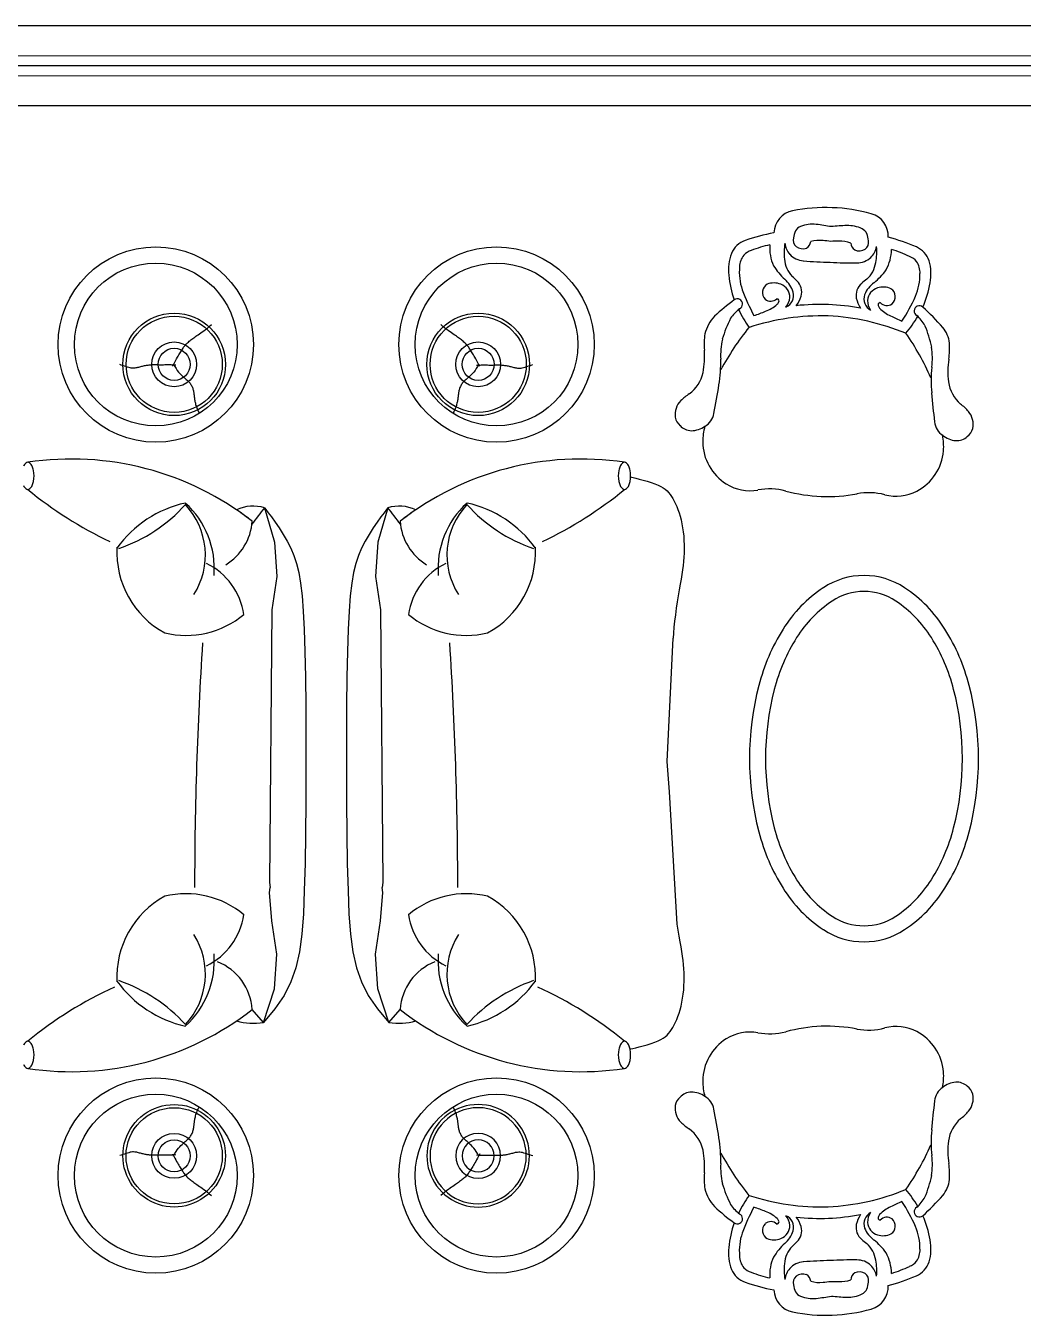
# Model space of a CAD drawing. Header units: millimetres. Extents: x 1443065 to 1517367, y 3763150 to 3779068.
# Drawn here: x 1478016.8 to 1478265.7, y 3770093.7 to 3770415.5 of the extents above; entities that cross this region are included whole.
import ezdxf

# ---------------------------------------------------------------- set-up
doc = ezdxf.new("R2010")
doc.units = ezdxf.units.MM
doc.layers.add('1 tefriş 2', color=8, linetype='Continuous')
doc.layers.add('m-DOG_gor', color=8, linetype='Continuous')
doc.layers.add('MERDIVEN', color=4, linetype='Continuous', lineweight=20)

msp = doc.modelspace()

# ---------------------------------------------------------------- linework, layer by layer
at = {"layer": '1 tefriş 2'}
for p, q in [((1478167.72, 3770302.9), (1478167.9, 3770302.85)), ((1478167.9, 3770302.85), (1478168.36, 3770302.74)), ((1478168.36, 3770302.74), (1478169.05, 3770302.57)), ((1478169.05, 3770302.57), (1478169.89, 3770302.36)), ((1478169.89, 3770302.36), (1478170.85, 3770302.1)), ((1478170.85, 3770302.1), (1478171.85, 3770301.81)), ((1478171.85, 3770301.81), (1478172.83, 3770301.5)), ((1478172.83, 3770301.5), (1478173.75, 3770301.18)), ((1478173.75, 3770301.18), (1478174.56, 3770300.86)), ((1478174.56, 3770300.86), (1478175.25, 3770300.53)), ((1478175.25, 3770300.53), (1478175.84, 3770300.19)), ((1478175.84, 3770300.19), (1478176.36, 3770299.83)), ((1478176.36, 3770299.83), (1478176.8, 3770299.44)), ((1478176.8, 3770299.44), (1478177.2, 3770299.02)), ((1478177.2, 3770299.02), (1478177.57, 3770298.56)), ((1478177.57, 3770298.56), (1478177.92, 3770298.06)), ((1478177.92, 3770298.06), (1478178.26, 3770297.5)), ((1478178.26, 3770297.5), (1478178.6, 3770296.89)), ((1478076.37, 3770295.21), (1478078.83, 3770286.65)), ((1478076.37, 3770295.21), (1478076.72, 3770294.74)), ((1478076.72, 3770294.74), (1478077.31, 3770293.96)), ((1478077.31, 3770293.96), (1478078.09, 3770292.91)), ((1478107.12, 3770295.21), (1478104.66, 3770286.65)), ((1478106.18, 3770293.96), (1478105.4, 3770292.91)), ((1478106.77, 3770294.74), (1478106.18, 3770293.96)), ((1478107.12, 3770295.21), (1478106.77, 3770294.74)), ((1478178.6, 3770296.89), (1478178.92, 3770296.23)), ((1478178.92, 3770296.23), (1478179.24, 3770295.52)), ((1478179.24, 3770295.52), (1478179.54, 3770294.76)), ((1478179.54, 3770294.76), (1478179.82, 3770293.95)), ((1478179.82, 3770293.95), (1478180.08, 3770293.09)), ((1478078.09, 3770292.91), (1478079.01, 3770291.64)), ((1478079.01, 3770291.64), (1478080, 3770290.18)), ((1478104.49, 3770291.64), (1478103.49, 3770290.18)), ((1478105.4, 3770292.91), (1478104.49, 3770291.64)), ((1478180.08, 3770293.09), (1478180.32, 3770292.18)), ((1478180.32, 3770292.18), (1478180.52, 3770291.22)), ((1478180.52, 3770291.22), (1478180.7, 3770290.22)), ((1478080, 3770290.18), (1478081.02, 3770288.57)), ((1478081.02, 3770288.57), (1478082.01, 3770286.86)), ((1478102.47, 3770288.57), (1478101.48, 3770286.86)), ((1478103.49, 3770290.18), (1478102.47, 3770288.57)), ((1478180.7, 3770290.22), (1478180.85, 3770289.19)), ((1478180.85, 3770289.19), (1478180.96, 3770288.14)), ((1478180.96, 3770288.14), (1478181.04, 3770287.07)), ((1478078.83, 3770286.65), (1478079.45, 3770278.04)), ((1478082.01, 3770286.86), (1478082.92, 3770285.09)), ((1478082.92, 3770285.09), (1478083.71, 3770283.27)), ((1478100.57, 3770285.09), (1478099.78, 3770283.27)), ((1478101.48, 3770286.86), (1478100.57, 3770285.09)), ((1478104.66, 3770286.65), (1478104.04, 3770278.04)), ((1478181.04, 3770287.07), (1478181.09, 3770286)), ((1478181.11, 3770284.93), (1478181.08, 3770283.88)), ((1478181.09, 3770286), (1478181.11, 3770284.93)), ((1478083.71, 3770283.27), (1478084.37, 3770281.3)), ((1478084.37, 3770281.3), (1478084.92, 3770279.05)), ((1478099.12, 3770281.3), (1478098.57, 3770279.05)), ((1478099.78, 3770283.27), (1478099.12, 3770281.3)), ((1478180.94, 3770281.81), (1478180.82, 3770280.76)), ((1478181.03, 3770282.84), (1478180.94, 3770281.81)), ((1478181.08, 3770283.88), (1478181.03, 3770282.84)), ((1478079.45, 3770278.04), (1478078.22, 3770269.74)), ((1478084.92, 3770279.05), (1478085.37, 3770276.41)), ((1478098.57, 3770279.05), (1478098.12, 3770276.41)), ((1478104.04, 3770278.04), (1478105.27, 3770269.74)), ((1478180.49, 3770278.56), (1478180.3, 3770277.37)), ((1478180.67, 3770279.68), (1478180.49, 3770278.56)), ((1478180.82, 3770280.76), (1478180.67, 3770279.68)), ((1478085.37, 3770276.41), (1478085.73, 3770273.24)), ((1478098.12, 3770276.41), (1478097.76, 3770273.24)), ((1478179.85, 3770274.73), (1478179.6, 3770273.26)), ((1478180.08, 3770276.1), (1478179.85, 3770274.73)), ((1478180.3, 3770277.37), (1478180.08, 3770276.1)), ((1478085.73, 3770273.24), (1478086.02, 3770269.42)), ((1478097.76, 3770273.24), (1478097.47, 3770269.42)), ((1478179.35, 3770271.71), (1478179.11, 3770270.11)), ((1478179.6, 3770273.26), (1478179.35, 3770271.71)), ((1478078.22, 3770269.74), (1478077.6, 3770201.71)), ((1478086.02, 3770269.42), (1478086.25, 3770264.83)), ((1478097.47, 3770269.42), (1478097.24, 3770264.83)), ((1478105.27, 3770269.74), (1478105.89, 3770201.71)), ((1478178.89, 3770268.49), (1478178.68, 3770266.91)), ((1478179.11, 3770270.11), (1478178.89, 3770268.49)), ((1478086.25, 3770264.83), (1478086.42, 3770259.34)), ((1478097.24, 3770264.83), (1478097.07, 3770259.34)), ((1478178.52, 3770265.38), (1478178.4, 3770263.94)), ((1478178.68, 3770266.91), (1478178.52, 3770265.38)), ((1478176.83, 3770231.9), (1478178.34, 3770262.64)), ((1478178.4, 3770263.94), (1478178.34, 3770262.64)), ((1478086.42, 3770259.34), (1478086.56, 3770252.89)), ((1478097.07, 3770259.34), (1478096.94, 3770252.89)), ((1478086.56, 3770252.89), (1478086.65, 3770245.65)), ((1478096.94, 3770252.89), (1478096.84, 3770245.65)), ((1478086.65, 3770245.65), (1478086.7, 3770237.89)), ((1478096.84, 3770245.65), (1478096.79, 3770237.89)), ((1478086.7, 3770237.89), (1478086.71, 3770229.84)), ((1478096.79, 3770237.89), (1478096.78, 3770229.84)), ((1478086.71, 3770229.84), (1478086.68, 3770221.75)), ((1478096.78, 3770229.84), (1478096.81, 3770221.75)), ((1478177.44, 3770224.34), (1478176.83, 3770231.9)), ((1478179.35, 3770191.3), (1478177.44, 3770224.34)), ((1478086.68, 3770221.75), (1478086.6, 3770213.86)), ((1478096.81, 3770221.75), (1478096.89, 3770213.86)), ((1478086.6, 3770213.86), (1478086.47, 3770206.42)), ((1478096.89, 3770213.86), (1478097.02, 3770206.42)), ((1478086.47, 3770206.42), (1478086.29, 3770199.68)), ((1478097.02, 3770206.42), (1478097.2, 3770199.68)), ((1478077.6, 3770201.71), (1478077.79, 3770200.43)), ((1478077.6, 3770199.16), (1478077.79, 3770200.43)), ((1478105.89, 3770201.71), (1478105.7, 3770200.43)), ((1478105.89, 3770199.16), (1478105.7, 3770200.43)), ((1478078.22, 3770192.09), (1478077.6, 3770199.16)), ((1478086.29, 3770199.68), (1478086.05, 3770193.82)), ((1478097.2, 3770199.68), (1478097.44, 3770193.82)), ((1478105.27, 3770192.09), (1478105.89, 3770199.16)), ((1478079.45, 3770183.78), (1478078.22, 3770192.09)), ((1478086.05, 3770193.82), (1478085.68, 3770188.75)), ((1478097.44, 3770193.82), (1478097.81, 3770188.75)), ((1478104.04, 3770183.78), (1478105.27, 3770192.09)), ((1478179.6, 3770189.74), (1478179.35, 3770191.3)), ((1478085.68, 3770188.75), (1478085.09, 3770184.33)), ((1478097.81, 3770188.75), (1478098.4, 3770184.33)), ((1478179.85, 3770188.27), (1478179.6, 3770189.74)), ((1478180.08, 3770186.9), (1478179.85, 3770188.27)), ((1478085.09, 3770184.33), (1478084.21, 3770180.41)), ((1478098.4, 3770184.33), (1478099.28, 3770180.41)), ((1478180.3, 3770185.63), (1478180.08, 3770186.9)), ((1478180.49, 3770184.44), (1478180.3, 3770185.63)), ((1478180.67, 3770183.32), (1478180.49, 3770184.44)), ((1478078.83, 3770175.17), (1478079.45, 3770183.78)), ((1478104.66, 3770175.17), (1478104.04, 3770183.78)), ((1478180.82, 3770182.24), (1478180.67, 3770183.32)), ((1478180.94, 3770181.2), (1478180.82, 3770182.24)), ((1478181.03, 3770180.16), (1478180.94, 3770181.2)), ((1478084.21, 3770180.41), (1478082.95, 3770176.84)), ((1478099.28, 3770180.41), (1478100.54, 3770176.84)), ((1478181.08, 3770179.13), (1478181.03, 3770180.16)), ((1478181.11, 3770178.07), (1478181.08, 3770179.13)), ((1478181.09, 3770177), (1478181.11, 3770178.07)), ((1478076.08, 3770166.75), (1478078.83, 3770175.17)), ((1478082.95, 3770176.84), (1478081.23, 3770173.47)), ((1478100.54, 3770176.84), (1478102.26, 3770173.47)), ((1478107.41, 3770166.75), (1478104.66, 3770175.17)), ((1478180.85, 3770173.81), (1478180.96, 3770174.86)), ((1478180.96, 3770174.86), (1478181.04, 3770175.93)), ((1478181.04, 3770175.93), (1478181.09, 3770177)), ((1478081.23, 3770173.47), (1478078.97, 3770170.16)), ((1478102.26, 3770173.47), (1478104.52, 3770170.16)), ((1478180.32, 3770170.82), (1478180.52, 3770171.78)), ((1478180.52, 3770171.78), (1478180.7, 3770172.78)), ((1478180.7, 3770172.78), (1478180.85, 3770173.81)), ((1478076.08, 3770166.75), (1478073.28, 3770169.98)), ((1478078.97, 3770170.16), (1478076.08, 3770166.75)), ((1478104.52, 3770170.16), (1478107.41, 3770166.75)), ((1478107.41, 3770166.75), (1478110.21, 3770169.98)), ((1478179.24, 3770167.48), (1478179.54, 3770168.24)), ((1478179.54, 3770168.24), (1478179.82, 3770169.05)), ((1478179.82, 3770169.05), (1478180.08, 3770169.91)), ((1478180.08, 3770169.91), (1478180.32, 3770170.82)), ((1478177.92, 3770164.95), (1478178.26, 3770165.5)), ((1478178.26, 3770165.5), (1478178.6, 3770166.11)), ((1478178.6, 3770166.11), (1478178.92, 3770166.77)), ((1478178.92, 3770166.77), (1478179.24, 3770167.48)), ((1478172.83, 3770161.5), (1478173.75, 3770161.82)), ((1478173.75, 3770161.82), (1478174.56, 3770162.14)), ((1478174.56, 3770162.14), (1478175.25, 3770162.47)), ((1478175.25, 3770162.47), (1478175.84, 3770162.81)), ((1478175.84, 3770162.81), (1478176.36, 3770163.17)), ((1478176.36, 3770163.17), (1478176.8, 3770163.56)), ((1478176.8, 3770163.56), (1478177.2, 3770163.98)), ((1478177.2, 3770163.98), (1478177.57, 3770164.44)), ((1478177.57, 3770164.44), (1478177.92, 3770164.95)), ((1478167.59, 3770160.08), (1478167.81, 3770160.13)), ((1478167.81, 3770160.13), (1478168.31, 3770160.25)), ((1478168.31, 3770160.25), (1478169.01, 3770160.42)), ((1478169.01, 3770160.42), (1478169.88, 3770160.64)), ((1478169.88, 3770160.64), (1478170.84, 3770160.9)), ((1478170.84, 3770160.9), (1478171.84, 3770161.19)), ((1478171.84, 3770161.19), (1478172.83, 3770161.5))]:
    msp.add_line(p, q, dxfattribs=at)
for points in [[(1478053.42, 3770330.52), (1478053.71, 3770331.08), (1478053.96, 3770331.58), (1478054.21, 3770332.03), (1478054.43, 3770332.42), (1478054.64, 3770332.77), (1478054.83, 3770333.09), (1478055.01, 3770333.38), (1478055.17, 3770333.66), (1478055.33, 3770333.91), (1478055.48, 3770334.16), (1478055.62, 3770334.4), (1478055.76, 3770334.62), (1478055.89, 3770334.84), (1478056.03, 3770335.05), (1478056.17, 3770335.26), (1478056.32, 3770335.46), (1478056.48, 3770335.65), (1478056.64, 3770335.84), (1478056.81, 3770336.03), (1478056.99, 3770336.22), (1478057.18, 3770336.4), (1478057.37, 3770336.58), (1478057.57, 3770336.76), (1478057.78, 3770336.93), (1478057.99, 3770337.11), (1478058.22, 3770337.28), (1478058.45, 3770337.46), (1478058.69, 3770337.64), (1478058.95, 3770337.82), (1478059.22, 3770338.01), (1478059.5, 3770338.21), (1478059.8, 3770338.41), (1478060.12, 3770338.63), (1478060.46, 3770338.86), (1478060.83, 3770339.12), (1478061.22, 3770339.4), (1478061.64, 3770339.71), (1478062.1, 3770340.07), (1478062.59, 3770340.47), (1478063.12, 3770340.93)], [(1478130.07, 3770330.52), (1478129.79, 3770331.08), (1478129.53, 3770331.58), (1478129.29, 3770332.03), (1478129.06, 3770332.42), (1478128.86, 3770332.77), (1478128.66, 3770333.09), (1478128.49, 3770333.38), (1478128.32, 3770333.66), (1478128.16, 3770333.91), (1478128.02, 3770334.16), (1478127.87, 3770334.4), (1478127.74, 3770334.62), (1478127.6, 3770334.84), (1478127.46, 3770335.05), (1478127.32, 3770335.26), (1478127.17, 3770335.46), (1478127.02, 3770335.65), (1478126.85, 3770335.84), (1478126.68, 3770336.03), (1478126.5, 3770336.22), (1478126.31, 3770336.4), (1478126.12, 3770336.58), (1478125.92, 3770336.76), (1478125.71, 3770336.93), (1478125.5, 3770337.11), (1478125.28, 3770337.28), (1478125.04, 3770337.46), (1478124.8, 3770337.64), (1478124.54, 3770337.82), (1478124.28, 3770338.01), (1478123.99, 3770338.21), (1478123.69, 3770338.41), (1478123.37, 3770338.63), (1478123.03, 3770338.86), (1478122.67, 3770339.12), (1478122.27, 3770339.4), (1478121.85, 3770339.71), (1478121.4, 3770340.07), (1478120.9, 3770340.47), (1478120.37, 3770340.93)], [(1478054.21, 3770330.78), (1478053.6, 3770330.82), (1478053.07, 3770330.85), (1478052.6, 3770330.86), (1478052.18, 3770330.87), (1478051.8, 3770330.86), (1478051.47, 3770330.85), (1478051.16, 3770330.84), (1478050.86, 3770330.84), (1478050.58, 3770330.84), (1478050.31, 3770330.84), (1478050.04, 3770330.84), (1478049.78, 3770330.85), (1478049.53, 3770330.86), (1478049.28, 3770330.87), (1478049.04, 3770330.87), (1478048.81, 3770330.87), (1478048.58, 3770330.87), (1478048.35, 3770330.86), (1478048.12, 3770330.85), (1478047.9, 3770330.84), (1478047.68, 3770330.82), (1478047.46, 3770330.79), (1478047.24, 3770330.76), (1478047.01, 3770330.73), (1478046.79, 3770330.69), (1478046.56, 3770330.65), (1478046.33, 3770330.6), (1478046.1, 3770330.55), (1478045.87, 3770330.5), (1478045.64, 3770330.44), (1478045.4, 3770330.38), (1478045.17, 3770330.32), (1478044.94, 3770330.26), (1478044.7, 3770330.2), (1478044.46, 3770330.14), (1478044.22, 3770330.1), (1478043.96, 3770330.06), (1478043.69, 3770330.05), (1478043.41, 3770330.05), (1478043.12, 3770330.08), (1478042.8, 3770330.14), (1478042.47, 3770330.23), (1478042.13, 3770330.33), (1478041.77, 3770330.45), (1478041.39, 3770330.57), (1478041.01, 3770330.71), (1478040.62, 3770330.84), (1478040.22, 3770330.97)], [(1478053.64, 3770331.06), (1478053.96, 3770330.46), (1478054.28, 3770329.94), (1478054.6, 3770329.48), (1478054.91, 3770329.08), (1478055.22, 3770328.74), (1478055.51, 3770328.44), (1478055.8, 3770328.17), (1478056.08, 3770327.92), (1478056.34, 3770327.69), (1478056.59, 3770327.47), (1478056.82, 3770327.26), (1478057.04, 3770327.06), (1478057.25, 3770326.86), (1478057.44, 3770326.67), (1478057.61, 3770326.48), (1478057.77, 3770326.28), (1478057.92, 3770326.08), (1478058.05, 3770325.88), (1478058.16, 3770325.67), (1478058.27, 3770325.46), (1478058.36, 3770325.25), (1478058.44, 3770325.04), (1478058.5, 3770324.82), (1478058.56, 3770324.61), (1478058.61, 3770324.39), (1478058.65, 3770324.18), (1478058.69, 3770323.96), (1478058.72, 3770323.74), (1478058.75, 3770323.53), (1478058.77, 3770323.31), (1478058.8, 3770323.1), (1478058.83, 3770322.88), (1478058.85, 3770322.67), (1478058.88, 3770322.45), (1478058.92, 3770322.23), (1478058.96, 3770322), (1478059.01, 3770321.77), (1478059.06, 3770321.53), (1478059.12, 3770321.28), (1478059.18, 3770321.02), (1478059.26, 3770320.74), (1478059.35, 3770320.46), (1478059.44, 3770320.18), (1478059.55, 3770319.9), (1478059.66, 3770319.63), (1478059.79, 3770319.37), (1478059.92, 3770319.14), (1478060.07, 3770318.93)], [(1478129.86, 3770331.06), (1478129.53, 3770330.46), (1478129.21, 3770329.94), (1478128.9, 3770329.48), (1478128.58, 3770329.08), (1478128.28, 3770328.74), (1478127.98, 3770328.44), (1478127.69, 3770328.17), (1478127.42, 3770327.92), (1478127.16, 3770327.69), (1478126.91, 3770327.47), (1478126.67, 3770327.26), (1478126.45, 3770327.06), (1478126.25, 3770326.86), (1478126.06, 3770326.67), (1478125.88, 3770326.48), (1478125.72, 3770326.28), (1478125.57, 3770326.08), (1478125.44, 3770325.88), (1478125.33, 3770325.67), (1478125.23, 3770325.46), (1478125.14, 3770325.25), (1478125.06, 3770325.04), (1478124.99, 3770324.82), (1478124.93, 3770324.61), (1478124.88, 3770324.39), (1478124.84, 3770324.18), (1478124.8, 3770323.96), (1478124.77, 3770323.74), (1478124.74, 3770323.53), (1478124.72, 3770323.31), (1478124.69, 3770323.1), (1478124.67, 3770322.88), (1478124.64, 3770322.67), (1478124.61, 3770322.45), (1478124.57, 3770322.23), (1478124.53, 3770322), (1478124.49, 3770321.77), (1478124.44, 3770321.53), (1478124.38, 3770321.28), (1478124.31, 3770321.02), (1478124.23, 3770320.74), (1478124.15, 3770320.46), (1478124.05, 3770320.18), (1478123.95, 3770319.9), (1478123.83, 3770319.63), (1478123.71, 3770319.37), (1478123.57, 3770319.14), (1478123.42, 3770318.93)], [(1478129.28, 3770330.78), (1478129.89, 3770330.82), (1478130.42, 3770330.85), (1478130.9, 3770330.86), (1478131.31, 3770330.87), (1478131.69, 3770330.86), (1478132.03, 3770330.85), (1478132.34, 3770330.84), (1478132.63, 3770330.84), (1478132.91, 3770330.84), (1478133.19, 3770330.84), (1478133.45, 3770330.84), (1478133.71, 3770330.85), (1478133.96, 3770330.86), (1478134.21, 3770330.87), (1478134.45, 3770330.87), (1478134.69, 3770330.87), (1478134.92, 3770330.87), (1478135.14, 3770330.86), (1478135.37, 3770330.85), (1478135.59, 3770330.84), (1478135.81, 3770330.82), (1478136.03, 3770330.79), (1478136.26, 3770330.76), (1478136.48, 3770330.73), (1478136.7, 3770330.69), (1478136.93, 3770330.65), (1478137.16, 3770330.6), (1478137.39, 3770330.55), (1478137.62, 3770330.5), (1478137.85, 3770330.44), (1478138.09, 3770330.38), (1478138.32, 3770330.32), (1478138.55, 3770330.26), (1478138.79, 3770330.2), (1478139.03, 3770330.14), (1478139.28, 3770330.1), (1478139.53, 3770330.06), (1478139.8, 3770330.05), (1478140.08, 3770330.05), (1478140.38, 3770330.08), (1478140.69, 3770330.14), (1478141.02, 3770330.23), (1478141.37, 3770330.33), (1478141.73, 3770330.45), (1478142.1, 3770330.57), (1478142.48, 3770330.71), (1478142.87, 3770330.84), (1478143.28, 3770330.97)], [(1478053.64, 3770133.39), (1478053.96, 3770134), (1478054.28, 3770134.52), (1478054.6, 3770134.98), (1478054.91, 3770135.38), (1478055.22, 3770135.72), (1478055.51, 3770136.02), (1478055.8, 3770136.29), (1478056.08, 3770136.54), (1478056.34, 3770136.77), (1478056.59, 3770136.99), (1478056.82, 3770137.2), (1478057.04, 3770137.4), (1478057.25, 3770137.6), (1478057.44, 3770137.79), (1478057.61, 3770137.98), (1478057.77, 3770138.18), (1478057.92, 3770138.38), (1478058.05, 3770138.58), (1478058.16, 3770138.79), (1478058.27, 3770139), (1478058.36, 3770139.21), (1478058.44, 3770139.42), (1478058.5, 3770139.64), (1478058.56, 3770139.85), (1478058.61, 3770140.07), (1478058.65, 3770140.28), (1478058.69, 3770140.5), (1478058.72, 3770140.71), (1478058.75, 3770140.93), (1478058.77, 3770141.14), (1478058.8, 3770141.36), (1478058.83, 3770141.58), (1478058.85, 3770141.79), (1478058.88, 3770142.01), (1478058.92, 3770142.23), (1478058.96, 3770142.45), (1478059.01, 3770142.69), (1478059.06, 3770142.93), (1478059.12, 3770143.18), (1478059.18, 3770143.44), (1478059.26, 3770143.72), (1478059.35, 3770144), (1478059.44, 3770144.28), (1478059.55, 3770144.56), (1478059.66, 3770144.83), (1478059.79, 3770145.09), (1478059.92, 3770145.32), (1478060.07, 3770145.53)], [(1478129.86, 3770133.39), (1478129.53, 3770134), (1478129.21, 3770134.52), (1478128.9, 3770134.98), (1478128.58, 3770135.38), (1478128.28, 3770135.72), (1478127.98, 3770136.02), (1478127.69, 3770136.29), (1478127.42, 3770136.54), (1478127.16, 3770136.77), (1478126.91, 3770136.99), (1478126.67, 3770137.2), (1478126.45, 3770137.4), (1478126.25, 3770137.6), (1478126.06, 3770137.79), (1478125.88, 3770137.98), (1478125.72, 3770138.18), (1478125.57, 3770138.38), (1478125.44, 3770138.58), (1478125.33, 3770138.79), (1478125.23, 3770139), (1478125.14, 3770139.21), (1478125.06, 3770139.42), (1478124.99, 3770139.64), (1478124.93, 3770139.85), (1478124.88, 3770140.07), (1478124.84, 3770140.28), (1478124.8, 3770140.5), (1478124.77, 3770140.71), (1478124.74, 3770140.93), (1478124.72, 3770141.14), (1478124.69, 3770141.36), (1478124.67, 3770141.58), (1478124.64, 3770141.79), (1478124.61, 3770142.01), (1478124.57, 3770142.23), (1478124.53, 3770142.45), (1478124.49, 3770142.69), (1478124.44, 3770142.93), (1478124.38, 3770143.18), (1478124.31, 3770143.44), (1478124.23, 3770143.72), (1478124.15, 3770144), (1478124.05, 3770144.28), (1478123.95, 3770144.56), (1478123.83, 3770144.83), (1478123.71, 3770145.09), (1478123.57, 3770145.32), (1478123.42, 3770145.53)], [(1478054.21, 3770133.68), (1478053.6, 3770133.64), (1478053.07, 3770133.61), (1478052.6, 3770133.6), (1478052.18, 3770133.59), (1478051.8, 3770133.6), (1478051.47, 3770133.61), (1478051.16, 3770133.62), (1478050.86, 3770133.62), (1478050.58, 3770133.62), (1478050.31, 3770133.62), (1478050.04, 3770133.62), (1478049.78, 3770133.61), (1478049.53, 3770133.6), (1478049.28, 3770133.59), (1478049.04, 3770133.59), (1478048.81, 3770133.59), (1478048.58, 3770133.59), (1478048.35, 3770133.59), (1478048.12, 3770133.61), (1478047.9, 3770133.62), (1478047.68, 3770133.64), (1478047.46, 3770133.67), (1478047.24, 3770133.7), (1478047.01, 3770133.73), (1478046.79, 3770133.77), (1478046.56, 3770133.81), (1478046.33, 3770133.86), (1478046.1, 3770133.91), (1478045.87, 3770133.96), (1478045.64, 3770134.02), (1478045.4, 3770134.07), (1478045.17, 3770134.14), (1478044.94, 3770134.2), (1478044.7, 3770134.26), (1478044.46, 3770134.32), (1478044.22, 3770134.36), (1478043.96, 3770134.4), (1478043.69, 3770134.41), (1478043.41, 3770134.41), (1478043.12, 3770134.38), (1478042.8, 3770134.32), (1478042.47, 3770134.23), (1478042.13, 3770134.13), (1478041.77, 3770134.01), (1478041.39, 3770133.89), (1478041.01, 3770133.75), (1478040.62, 3770133.62), (1478040.22, 3770133.49)], [(1478053.42, 3770133.94), (1478053.71, 3770133.38), (1478053.96, 3770132.88), (1478054.21, 3770132.43), (1478054.43, 3770132.04), (1478054.64, 3770131.69), (1478054.83, 3770131.37), (1478055.01, 3770131.08), (1478055.17, 3770130.8), (1478055.33, 3770130.55), (1478055.48, 3770130.3), (1478055.62, 3770130.06), (1478055.76, 3770129.84), (1478055.89, 3770129.62), (1478056.03, 3770129.41), (1478056.17, 3770129.2), (1478056.32, 3770129), (1478056.48, 3770128.81), (1478056.64, 3770128.62), (1478056.81, 3770128.43), (1478056.99, 3770128.24), (1478057.18, 3770128.06), (1478057.37, 3770127.88), (1478057.57, 3770127.7), (1478057.78, 3770127.53), (1478057.99, 3770127.35), (1478058.22, 3770127.18), (1478058.45, 3770127), (1478058.69, 3770126.82), (1478058.95, 3770126.64), (1478059.22, 3770126.45), (1478059.5, 3770126.25), (1478059.8, 3770126.05), (1478060.12, 3770125.83), (1478060.46, 3770125.6), (1478060.83, 3770125.34), (1478061.22, 3770125.06), (1478061.64, 3770124.75), (1478062.1, 3770124.39), (1478062.59, 3770123.99), (1478063.12, 3770123.53)], [(1478130.07, 3770133.94), (1478129.79, 3770133.38), (1478129.53, 3770132.88), (1478129.29, 3770132.43), (1478129.06, 3770132.04), (1478128.86, 3770131.69), (1478128.66, 3770131.37), (1478128.49, 3770131.08), (1478128.32, 3770130.8), (1478128.16, 3770130.55), (1478128.02, 3770130.3), (1478127.87, 3770130.06), (1478127.74, 3770129.84), (1478127.6, 3770129.62), (1478127.46, 3770129.41), (1478127.32, 3770129.2), (1478127.17, 3770129), (1478127.02, 3770128.81), (1478126.85, 3770128.62), (1478126.68, 3770128.43), (1478126.5, 3770128.24), (1478126.31, 3770128.06), (1478126.12, 3770127.88), (1478125.92, 3770127.7), (1478125.71, 3770127.53), (1478125.5, 3770127.35), (1478125.28, 3770127.18), (1478125.04, 3770127), (1478124.8, 3770126.82), (1478124.54, 3770126.64), (1478124.28, 3770126.45), (1478123.99, 3770126.25), (1478123.69, 3770126.05), (1478123.37, 3770125.83), (1478123.03, 3770125.6), (1478122.67, 3770125.34), (1478122.27, 3770125.06), (1478121.85, 3770124.75), (1478121.4, 3770124.39), (1478120.9, 3770123.99), (1478120.37, 3770123.53)], [(1478129.28, 3770133.68), (1478129.89, 3770133.64), (1478130.42, 3770133.61), (1478130.9, 3770133.6), (1478131.31, 3770133.59), (1478131.69, 3770133.6), (1478132.03, 3770133.61), (1478132.34, 3770133.62), (1478132.63, 3770133.62), (1478132.91, 3770133.62), (1478133.19, 3770133.62), (1478133.45, 3770133.62), (1478133.71, 3770133.61), (1478133.96, 3770133.6), (1478134.21, 3770133.59), (1478134.45, 3770133.59), (1478134.69, 3770133.59), (1478134.92, 3770133.59), (1478135.14, 3770133.59), (1478135.37, 3770133.61), (1478135.59, 3770133.62), (1478135.81, 3770133.64), (1478136.03, 3770133.67), (1478136.26, 3770133.7), (1478136.48, 3770133.73), (1478136.7, 3770133.77), (1478136.93, 3770133.81), (1478137.16, 3770133.86), (1478137.39, 3770133.91), (1478137.62, 3770133.96), (1478137.85, 3770134.02), (1478138.09, 3770134.07), (1478138.32, 3770134.14), (1478138.55, 3770134.2), (1478138.79, 3770134.26), (1478139.03, 3770134.32), (1478139.28, 3770134.36), (1478139.53, 3770134.4), (1478139.8, 3770134.41), (1478140.08, 3770134.41), (1478140.38, 3770134.38), (1478140.69, 3770134.32), (1478141.02, 3770134.23), (1478141.37, 3770134.13), (1478141.73, 3770134.01), (1478142.1, 3770133.89), (1478142.48, 3770133.75), (1478142.87, 3770133.62), (1478143.28, 3770133.49)]]:
    msp.add_lwpolyline(points, dxfattribs=at)
for centre, radius in [((1478049.23, 3770335.95), 24.38), ((1478134.26, 3770335.95), 24.38), ((1478049.23, 3770335.95), 20.32), ((1478134.26, 3770335.95), 20.32), ((1478053.82, 3770331.01), 12.8), ((1478053.82, 3770331.01), 12), ((1478129.68, 3770331.01), 12.8), ((1478129.68, 3770331.01), 12), ((1478053.82, 3770331.01), 5.6), ((1478129.68, 3770331.01), 5.6), ((1478053.82, 3770331.01), 4), ((1478129.68, 3770331.01), 4), ((1478049.23, 3770128.51), 24.38), ((1478134.26, 3770128.51), 24.38), ((1478049.23, 3770128.51), 20.32), ((1478134.26, 3770128.51), 20.32)]:
    msp.add_circle(centre, radius, dxfattribs=at)
for centre, radius, start, end in [((1478209.26, 3770363.66), 5.79, 101.191, 178.3744), ((1478216.39, 3770327.6), 42.55, 87.8325, 101.191), ((1478216.41, 3770327.6), 42.55, 74.4914, 87.8499), ((1478226.23, 3770363.02), 5.79, 357.308, 74.4914), ((1478210.94, 3770363.21), 2.35, 109.8287, 152.419), ((1478213.18, 3770357.44), 8.55, 84.271, 110.8398), ((1478206.22, 3770300.02), 66.38, 79.9351, 83.2418), ((1478224.47, 3770299.34), 66.38, 92.4406, 95.7473), ((1478221.85, 3770357.11), 8.55, 64.8426, 91.4114), ((1478224.53, 3770362.7), 2.35, 23.2634, 65.8537), ((1478198.41, 3770356.22), 6.09, 110.2996, 155.8005), ((1478212.31, 3770315.8), 48.82, 100.4265, 109.1398), ((1478210.33, 3770361.99), 2.07, 163.8364, 229.792), ((1478214.78, 3770361.61), 6.51, 155.5275, 171.5013), ((1478210.49, 3770361.93), 2.2, 300.002, 353.4993), ((1478214.74, 3770354.61), 7.36, 82.2508, 106.308), ((1478204.41, 3770239.08), 123.35, 83.8231, 84.7324), ((1478221.69, 3770238.43), 123.35, 90.95, 91.8593), ((1478220.08, 3770354.41), 7.36, 69.3744, 93.4316), ((1478225.04, 3770361.44), 2.07, 305.8904, 11.846), ((1478220.58, 3770361.39), 6.51, 4.1811, 20.1549), ((1478219.59, 3770315.53), 48.82, 66.5426, 75.2559), ((1478204.06, 3770354.65), 11.92, 160.0647, 186.6857), ((1478199.81, 3770355.22), 4.92, 141.3963, 178.1589), ((1478199.28, 3770354.98), 4.68, 108.0552, 134.998), ((1478209.97, 3770327.9), 33.79, 102.8485, 111.0547), ((1478212.72, 3770360.04), 10.3, 175.499, 205.3064), ((1478220.99, 3770358.93), 14.97, 171.0838, 186.2957), ((1478211.77, 3770362.05), 5.63, 188.1834, 219.5541), ((1478211.19, 3770361.98), 5.14, 222.9747, 265.8535), ((1478210.67, 3770362.73), 2.86, 234.1296, 288.8333), ((1478224.87, 3770361.38), 2.2, 182.1831, 235.6804), ((1478224.76, 3770362.2), 2.86, 246.8491, 301.5528), ((1478223.61, 3770361.61), 5.63, 316.1283, 347.499), ((1478214.18, 3770359.19), 14.97, 349.3867, 4.5986), ((1478222.5, 3770359.67), 10.3, 330.376, 0.1834), ((1478222.84, 3770327.42), 33.79, 64.6277, 72.8339), ((1478236.49, 3770354.78), 6.09, 19.8819, 65.3828), ((1478209.38, 3770354.15), 14.54, 175.1293, 198.1063), ((1478216.8, 3770363.69), 15.63, 211.0445, 227.1311), ((1478212.79, 3770357.69), 6.69, 183.404, 224.9595), ((1478220.47, 3770473.24), 116.79, 265.2636, 268.5389), ((1478223.31, 3770473.13), 116.79, 267.1435, 270.4188), ((1478224.18, 3770361.49), 5.14, 269.8289, 312.7077), ((1478222.26, 3770357.33), 6.69, 310.7229, 352.2784), ((1478235.53, 3770353.62), 4.68, 40.6844, 67.6272), ((1478235.02, 3770353.9), 4.92, 357.5235, 34.2861), ((1478230.74, 3770353.64), 11.92, 348.9967, 15.6177), ((1478215.7, 3770355.21), 23.56, 184.7479, 200.1653), ((1478201.72, 3770347), 6.87, 17.419, 49.6681), ((1478160.01, 3770302.16), 69.93, 45.2688, 46.5935), ((1478206.6, 3770349.05), 3.83, 344.5676, 46.7405), ((1478270.72, 3770297.99), 69.93, 129.0889, 130.4136), ((1478218.72, 3770363.62), 15.63, 308.5513, 324.6379), ((1478225.39, 3770353.54), 14.54, 337.5761, 0.5531), ((1478240.41, 3770366.15), 47.79, 200.2204, 208.7302), ((1478202.93, 3770348.96), 2.34, 117.9741, 225.451), ((1478203.44, 3770346.78), 4.55, 67.628, 110.7326), ((1478203.95, 3770347.71), 3.5, 359.7167, 69.5715), ((1478205.27, 3770348.2), 3.13, 293.01, 15.8515), ((1478227.79, 3770348.25), 3.83, 128.9419, 191.1148), ((1478232.49, 3770345.84), 6.87, 126.0143, 158.2634), ((1478230.32, 3770346.72), 3.5, 106.1109, 175.9657), ((1478230.77, 3770345.75), 4.55, 64.9498, 108.0544), ((1478231.44, 3770347.89), 2.34, 310.2314, 57.7083), ((1478219.18, 3770355.08), 23.56, 335.5171, 350.9345), ((1478222.29, 3770307.31), 49.06, 125.8154, 133.2798), ((1478194.36, 3770346.06), 1.29, 294.574, 126.8191), ((1478202.7, 3770349.03), 2.24, 230.6607, 313.0256), ((1478198.43, 3770352.48), 8.73, 289.8847, 312.0917), ((1478204.05, 3770346.62), 0.788, 30.0929, 76.3529), ((1478202.53, 3770347.6), 2.38, 317.626, 336.6785), ((1478204.23, 3770346.86), 0.519, 336.6785, 17.2642), ((1478203.17, 3770348.04), 4.29, 320.685, 355.4018), ((1478201.98, 3770350.82), 8.76, 323.8655, 341.4292), ((1478215.3, 3770284.66), 61.31, 88.3258, 95.8456), ((1478214.26, 3770284.7), 61.31, 79.8368, 87.3566), ((1478232.52, 3770349.67), 8.76, 194.2532, 211.8169), ((1478229.05, 3770347.31), 3.13, 159.8309, 242.6724), ((1478231.12, 3770346.99), 4.29, 180.2806, 214.9974), ((1478229.98, 3770345.89), 0.519, 158.4182, 199.0039), ((1478231.74, 3770346.5), 2.38, 199.0039, 218.0564), ((1478230.15, 3770345.64), 0.788, 99.3295, 145.5895), ((1478231.67, 3770347.93), 2.24, 222.6568, 305.0217), ((1478195.36, 3770367.85), 47.79, 326.9522, 335.462), ((1478239.76, 3770344.34), 1.29, 48.8633, 241.1084), ((1478199.7, 3770300.17), 60.93, 41.1229, 47.8205), ((1478195.8, 3770336.26), 9.83, 136.5049, 166.2107), ((1478219.03, 3770329.02), 29.6, 152.9157, 163.8066), ((1478201.59, 3770336.42), 10.79, 128.3287, 145.7018), ((1478227.52, 3770361.16), 36.79, 206.6487, 214.6765), ((1478215.32, 3770285.1), 58.01, 88.3534, 108.1348), ((1478180.39, 3770395.63), 55.5, 289.0527, 292.2494), ((1478214.28, 3770285.14), 58.01, 67.5476, 87.329), ((1478236.19, 3770351.05), 8.73, 223.5907, 245.7977), ((1478257.43, 3770392.73), 55.5, 243.433, 246.6297), ((1478207.84, 3770361.91), 36.79, 321.0059, 329.0337), ((1478231.83, 3770335.28), 10.79, 29.9806, 47.3537), ((1478249.98, 3770297.58), 67.82, 141.0259, 151.8038), ((1478213.88, 3770329.21), 29.6, 11.8758, 22.7667), ((1478240.17, 3770335.57), 7.16, 5.8485, 40.6919), ((1478206.35, 3770336.07), 20.27, 172.8312, 184.2107), ((1478208.68, 3770333.31), 18.5, 167.6332, 183.1299), ((1478180.65, 3770300.19), 67.82, 23.8786, 34.6565), ((1478227.06, 3770335.29), 20.27, 351.4717, 2.8512), ((1478164.22, 3770333.08), 21.97, 349.1811, 3.9163), ((1478224.52, 3770332.71), 18.5, 352.5525, 8.0492), ((1478155.84, 3770331.49), 34.37, 350.5977, 1.3455), ((1478277.08, 3770326.92), 34.37, 174.3369, 185.0847), ((1478268.84, 3770329.14), 21.97, 171.7661, 186.5013), ((1478176.69, 3770331.1), 9.36, 307.3014, 346.7749), ((1478256.26, 3770328.1), 9.36, 188.9075, 228.381), ((1478191.92, 3770309.41), 17.16, 123.8664, 133.017), ((1478018.03, 3770352.67), 173.8, 348.7399, 351.1335), ((1478416.09, 3770337.66), 173.8, 184.5489, 186.9425), ((1478184.06, 3770318.36), 5.26, 136.9092, 186.1163), ((1478239.44, 3770307.62), 17.16, 42.6654, 51.816), ((1478182.68, 3770318.69), 3.96, 193.0869, 228.9253), ((1478184.04, 3770319.48), 4.51, 298.8437, 350.4261), ((1478248.06, 3770317.07), 4.51, 185.2563, 236.8387), ((1478247.95, 3770315.95), 5.26, 349.5661, 38.7732), ((1478182.98, 3770318.42), 3.97, 223.0273, 268.1945), ((1478182.77, 3770320.48), 6.03, 270.8801, 305.3786), ((1478199.1, 3770311.79), 13.38, 163.6416, 180.5422), ((1478249.4, 3770317.97), 6.03, 230.3038, 264.8023), ((1478232.46, 3770310.54), 13.38, 355.1402, 12.0408), ((1478249.35, 3770316.18), 3.96, 306.7571, 342.5955), ((1478198.27, 3770311.79), 12.56, 180.5422, 237.8816), ((1478249.03, 3770315.93), 3.97, 267.4879, 312.6551), ((1478028.2, 3770234.17), 73.2, 51.9858, 98.5651), ((1478155.29, 3770234.17), 73.2, 81.4349, 128.0142), ((1478233.28, 3770310.47), 12.56, 297.8008, 355.1402), ((1478018.43, 3770304.56), 2.44, 132.33, 155.547), ((1478017.3, 3770305.8), 0.757, 90, 132.33), ((1478017.3, 3770305.8), 0.757, 47.67, 90), ((1478016.17, 3770304.56), 2.44, 24.453, 47.67), ((1478014.34, 3770303.72), 4.45, 10.6671, 24.453), ((1478011.42, 3770303.17), 7.42, 349.3329, 10.6671), ((1478172.07, 3770303.17), 7.42, 169.3329, 190.6671), ((1478169.15, 3770303.72), 4.45, 155.547, 169.3329), ((1478167.32, 3770304.56), 2.44, 132.33, 155.547), ((1478166.19, 3770305.8), 0.757, 90, 132.33), ((1478166.19, 3770305.8), 0.757, 47.67, 90), ((1478165.06, 3770304.56), 2.44, 24.453, 47.67), ((1478163.23, 3770303.72), 4.45, 10.6671, 24.453), ((1478160.31, 3770303.17), 7.42, 349.3329, 10.6671), ((1478018.43, 3770301.79), 2.44, 204.453, 227.67), ((1478016.17, 3770301.79), 2.44, 312.33, 335.547), ((1478014.34, 3770302.63), 4.45, 335.547, 349.3329), ((1478169.15, 3770302.63), 4.45, 190.6671, 204.453), ((1478167.32, 3770301.79), 2.44, 204.453, 227.67), ((1478165.06, 3770301.79), 2.44, 312.33, 335.547), ((1478163.23, 3770302.63), 4.45, 335.547, 349.3329), ((1478197.48, 3770310.52), 11.06, 237.8816, 280.4005), ((1478017.3, 3770300.55), 0.757, 227.67, 312.33), ((1478078.81, 3770374.18), 96.53, 230.4122, 244.822), ((1478104.68, 3770374.18), 96.53, 295.178, 309.5878), ((1478166.19, 3770300.55), 0.757, 227.67, 312.33), ((1478202.36, 3770283.9), 16.01, 75.2819, 100.4005), ((1478217.4, 3770341.15), 43.18, 255.2819, 267.1887), ((1478216.42, 3770341.18), 43.18, 268.4937, 280.4005), ((1478227.1, 3770282.97), 16.01, 75.2819, 100.4005), ((1478233.98, 3770309.15), 11.06, 255.2819, 297.8008), ((1478062.74, 3770268.47), 28.58, 102.3947, 144.2647), ((1478027, 3770322.82), 39.96, 289.02, 317.8377), ((1478041.85, 3770280.06), 21.99, 355.446, 47.8844), ((1478043.25, 3770283.41), 18.36, 327.4786, 43.2747), ((1478073.56, 3770285.84), 9.78, 73.3088, 115.2447), ((1478028.2, 3770234.17), 73.2, 51.9858, 55.7638), ((1478166.92, 3770222.65), 116.04, 141.2958, 143.8584), ((1478109.93, 3770285.84), 9.78, 64.7553, 106.6912), ((1478016.57, 3770222.65), 116.04, 36.1416, 38.7042), ((1478155.29, 3770234.17), 73.2, 124.2362, 128.0142), ((1478141.64, 3770280.06), 21.99, 132.1156, 184.554), ((1478140.24, 3770283.41), 18.36, 136.7253, 212.5214), ((1478156.49, 3770322.82), 39.96, 222.1623, 250.98), ((1478120.76, 3770268.47), 28.58, 35.7353, 77.6053), ((1478059.59, 3770292.72), 13.72, 301.141, 356.3257), ((1478123.9, 3770292.72), 13.72, 183.6743, 238.859), ((1478062.45, 3770284.11), 22.94, 176.9286, 241.3478), ((1478121.04, 3770284.11), 22.94, 298.6522, 3.0714), ((1478054.29, 3770265.97), 17.14, 8.7143, 63.6011), ((1478129.2, 3770265.97), 17.14, 116.3989, 171.2857), ((1478225.96, 3770259.95), 18.36, 90, 123.5341), ((1478225.96, 3770259.95), 18.36, 56.4659, 90), ((1478234.62, 3770246.87), 34.05, 123.5341, 147.9946), ((1478217.29, 3770246.87), 34.05, 32.0054, 56.4659), ((1478234.62, 3770246.87), 30.05, 123.5341, 147.9946), ((1478225.96, 3770259.95), 14.36, 90, 123.5341), ((1478225.96, 3770259.95), 14.36, 56.4659, 90), ((1478217.29, 3770246.87), 30.05, 32.0054, 56.4659), ((1478056.76, 3770285.89), 22.54, 256.3914, 309.936), ((1478126.73, 3770285.89), 22.54, 230.064, 283.6086), ((1478248.42, 3770238.24), 50.32, 147.9946, 165.4857), ((1478203.49, 3770238.24), 50.32, 14.5143, 32.0054), ((1478248.42, 3770238.24), 46.32, 147.9946, 165.4857), ((1478203.49, 3770238.24), 46.32, 14.5143, 32.0054), ((1478990.14, 3770200.6), 931.22, 176.2491, 180.00922), ((1477193.36, 3770200.6), 931.22, 359.99078, 3.7509), ((1478270.28, 3770232.59), 72.9, 165.4857, 194.5143), ((1478270.28, 3770232.59), 68.9, 165.4857, 194.5143), ((1478181.63, 3770232.59), 68.9, 345.4857, 14.5143), ((1478181.63, 3770232.59), 72.9, 345.4857, 14.5143), ((1478248.42, 3770226.93), 50.32, 194.5143, 212.0054), ((1478248.42, 3770226.93), 46.32, 194.5143, 212.0054), ((1478203.49, 3770226.93), 46.32, 327.9946, 345.4857), ((1478203.49, 3770226.93), 50.32, 327.9946, 345.4857), ((1478234.62, 3770218.3), 30.05, 212.0054, 236.4659), ((1478217.29, 3770218.3), 30.05, 303.5341, 327.9946), ((1478062.45, 3770178.1), 22.94, 118.6522, 183.0714), ((1478056.76, 3770176.33), 22.54, 50.064, 103.6086), ((1478126.73, 3770176.33), 22.54, 76.3914, 129.936), ((1478121.04, 3770178.1), 22.94, 356.9286, 61.3478), ((1478234.62, 3770218.3), 34.05, 212.0054, 236.4659), ((1478217.29, 3770218.3), 34.05, 303.5341, 327.9946), ((1478054.29, 3770196.24), 17.14, 296.3989, 351.2857), ((1478129.2, 3770196.24), 17.14, 188.7143, 243.6011), ((1478225.96, 3770205.23), 14.36, 236.4659, 303.5341), ((1478043.25, 3770178.8), 18.36, 316.7253, 32.5214), ((1478140.24, 3770178.8), 18.36, 147.4786, 223.2747), ((1478225.96, 3770205.23), 18.36, 236.4659, 303.5341), ((1478041.85, 3770182.15), 21.99, 312.1156, 4.554), ((1478059.59, 3770169.1), 13.72, 3.6743, 68.382), ((1478123.9, 3770169.1), 13.72, 111.618, 176.3257), ((1478141.64, 3770182.15), 21.99, 175.446, 227.8844), ((1478078.81, 3770087.65), 96.53, 114.3821, 129.5878), ((1478062.74, 3770193.75), 28.58, 215.7353, 257.6053), ((1478027, 3770139.39), 39.96, 42.1623, 70.98), ((1478156.49, 3770139.39), 39.96, 109.02, 137.8377), ((1478120.76, 3770193.75), 28.58, 282.3947, 324.2647), ((1478104.68, 3770087.65), 96.53, 50.4122, 65.6179), ((1478028.2, 3770227.65), 73.2, 261.4349, 308.0142), ((1478155.29, 3770227.65), 73.2, 231.9858, 278.5651), ((1478073.48, 3770181.29), 14.76, 253.7557, 280.1606), ((1478110.01, 3770181.29), 14.76, 259.8394, 286.2443), ((1478217.4, 3770122.66), 43.18, 92.8113, 104.7181), ((1478216.42, 3770122.62), 43.18, 79.5995, 91.5063), ((1478227.1, 3770180.84), 16.01, 259.5995, 284.7181), ((1478233.98, 3770154.66), 11.06, 62.1992, 104.7181), ((1478018.43, 3770160.03), 2.44, 132.33, 155.547), ((1478017.3, 3770161.28), 0.757, 90, 132.33), ((1478017.3, 3770161.28), 0.757, 47.67, 90), ((1478016.17, 3770160.03), 2.44, 24.453, 47.67), ((1478167.32, 3770160.03), 2.44, 132.33, 155.547), ((1478166.19, 3770161.28), 0.757, 90, 132.33), ((1478166.19, 3770161.28), 0.757, 47.67, 90), ((1478165.06, 3770160.03), 2.44, 24.453, 47.67), ((1478198.27, 3770152.02), 12.56, 122.1184, 179.4578), ((1478197.48, 3770153.28), 11.06, 79.5995, 122.1184), ((1478202.36, 3770179.91), 16.01, 259.5995, 284.7181), ((1478233.28, 3770153.34), 12.56, 4.8598, 62.1992), ((1478014.34, 3770159.2), 4.45, 10.6671, 24.453), ((1478011.42, 3770158.65), 7.42, 349.3329, 10.6671), ((1478172.07, 3770158.65), 7.42, 169.3329, 190.6671), ((1478169.15, 3770159.2), 4.45, 155.547, 169.3329), ((1478163.23, 3770159.2), 4.45, 10.6671, 24.453), ((1478160.31, 3770158.65), 7.42, 349.3329, 10.6671), ((1478018.43, 3770157.27), 2.44, 204.453, 227.67), ((1478017.3, 3770156.03), 0.757, 227.67, 312.33), ((1478016.17, 3770157.27), 2.44, 312.33, 335.547), ((1478014.34, 3770158.1), 4.45, 335.547, 349.3329), ((1478169.15, 3770158.1), 4.45, 190.6671, 204.453), ((1478167.32, 3770157.27), 2.44, 204.453, 227.67), ((1478166.19, 3770156.03), 0.757, 227.67, 312.33), ((1478165.06, 3770157.27), 2.44, 312.33, 335.547), ((1478163.23, 3770158.1), 4.45, 335.547, 349.3329), ((1478199.1, 3770152.01), 13.38, 179.4578, 196.3584), ((1478232.46, 3770153.27), 13.38, 347.9592, 4.8598), ((1478182.98, 3770145.39), 3.97, 91.8055, 136.9727), ((1478182.77, 3770143.33), 6.03, 54.6214, 89.1199), ((1478248.06, 3770146.74), 4.51, 123.1613, 174.7437), ((1478249.4, 3770145.84), 6.03, 95.1977, 129.6962), ((1478249.03, 3770147.88), 3.97, 47.3449, 92.5121), ((1478249.35, 3770147.63), 3.96, 17.4045, 53.2429), ((1478184.06, 3770145.45), 5.26, 173.8837, 223.0908), ((1478182.68, 3770145.11), 3.96, 131.0747, 166.9131), ((1478184.04, 3770144.33), 4.51, 9.5739, 61.1563), ((1478416.09, 3770126.15), 173.8, 173.0575, 175.4511), ((1478247.95, 3770147.86), 5.26, 321.2268, 10.4339), ((1478018.03, 3770111.14), 173.8, 8.8665, 11.2601), ((1478256.26, 3770135.71), 9.36, 131.619, 171.0925), ((1478239.44, 3770156.19), 17.16, 308.184, 317.3346), ((1478191.92, 3770154.4), 17.16, 226.983, 236.1336), ((1478176.69, 3770132.71), 9.36, 13.2251, 52.6986), ((1478277.08, 3770136.88), 34.37, 174.9153, 185.6631), ((1478155.84, 3770132.31), 34.37, 358.6545, 9.4023), ((1478180.65, 3770163.62), 67.82, 325.3435, 336.1214), ((1478268.84, 3770134.67), 21.97, 173.4987, 188.2339), ((1478164.22, 3770130.72), 21.97, 356.0837, 10.8189), ((1478249.98, 3770166.23), 67.82, 208.1962, 218.9741), ((1478224.52, 3770131.09), 18.5, 351.9508, 7.4475), ((1478208.68, 3770130.5), 18.5, 176.8701, 192.3668), ((1478227.06, 3770128.52), 20.27, 357.1488, 8.5283), ((1478206.35, 3770127.74), 20.27, 175.7893, 187.1688), ((1478219.03, 3770134.79), 29.6, 196.1934, 207.0843), ((1478213.88, 3770134.59), 29.6, 337.2333, 348.1242), ((1478240.17, 3770128.24), 7.16, 319.3081, 354.1515), ((1478195.8, 3770127.55), 9.83, 193.7893, 223.4951), ((1478227.52, 3770102.64), 36.79, 145.3235, 153.3513), ((1478215.32, 3770178.71), 58.01, 251.8652, 271.6466), ((1478214.28, 3770178.67), 58.01, 272.671, 292.4524), ((1478207.84, 3770101.9), 36.79, 30.9663, 38.9941), ((1478199.7, 3770163.64), 60.93, 312.1795, 318.8771), ((1478222.29, 3770156.5), 49.06, 226.7202, 234.1846), ((1478201.59, 3770127.39), 10.79, 214.2982, 231.6713), ((1478240.41, 3770097.66), 47.79, 151.2698, 159.7796), ((1478180.39, 3770068.17), 55.5, 67.7506, 70.9473), ((1478236.19, 3770112.75), 8.73, 114.2023, 136.4093), ((1478257.43, 3770071.08), 55.5, 113.3703, 116.567), ((1478195.36, 3770095.96), 47.79, 24.538, 33.0478), ((1478239.76, 3770119.46), 1.29, 118.8916, 311.1367), ((1478231.83, 3770128.53), 10.79, 312.6463, 330.0194), ((1478194.36, 3770117.75), 1.29, 233.1809, 65.426), ((1478202.7, 3770114.78), 2.24, 46.9744, 129.3393), ((1478198.43, 3770111.33), 8.73, 47.9083, 70.1153), ((1478204.05, 3770117.18), 0.788, 283.6471, 329.9071), ((1478202.53, 3770116.21), 2.38, 23.3215, 42.374), ((1478204.23, 3770116.94), 0.519, 342.7358, 23.3215), ((1478205.27, 3770115.6), 3.13, 344.1485, 66.99), ((1478203.17, 3770115.77), 4.29, 4.5982, 39.315), ((1478215.3, 3770179.14), 61.31, 264.1544, 271.6742), ((1478201.98, 3770112.99), 8.76, 18.5708, 36.1345), ((1478214.26, 3770179.11), 61.31, 272.6434, 280.1632), ((1478232.52, 3770114.14), 8.76, 148.1831, 165.7468), ((1478229.05, 3770116.5), 3.13, 117.3276, 200.1691), ((1478231.12, 3770116.82), 4.29, 145.0026, 179.7194), ((1478230.32, 3770117.09), 3.5, 184.0343, 253.8891), ((1478229.98, 3770117.91), 0.519, 160.9961, 201.5818), ((1478231.74, 3770117.31), 2.38, 141.9436, 160.9961), ((1478230.15, 3770118.17), 0.788, 214.4105, 260.6705), ((1478231.67, 3770115.87), 2.24, 54.9783, 137.3432), ((1478231.44, 3770115.92), 2.34, 302.2917, 49.7686), ((1478219.18, 3770108.73), 23.56, 9.0655, 24.4829), ((1478215.7, 3770108.59), 23.56, 159.8347, 175.2521), ((1478209.38, 3770109.66), 14.54, 161.8937, 184.8707), ((1478202.93, 3770114.84), 2.34, 134.549, 242.0259), ((1478203.95, 3770116.09), 3.5, 290.4285, 0.2833), ((1478201.72, 3770116.81), 6.87, 310.3319, 342.581), ((1478206.6, 3770114.76), 3.83, 313.2595, 15.4324), ((1478227.79, 3770115.56), 3.83, 168.8852, 231.0581), ((1478232.49, 3770117.97), 6.87, 201.7366, 233.9857), ((1478230.77, 3770118.06), 4.55, 251.9456, 295.0502), ((1478225.39, 3770110.26), 14.54, 359.4469, 22.4239), ((1478204.06, 3770109.16), 11.92, 173.3143, 199.9353), ((1478203.44, 3770117.03), 4.55, 249.2674, 292.372), ((1478216.8, 3770100.12), 15.63, 132.8689, 148.9555), ((1478212.79, 3770106.12), 6.69, 135.0405, 176.596), ((1478160.01, 3770161.65), 69.93, 313.4065, 314.7312), ((1478270.72, 3770165.82), 69.93, 229.5864, 230.9111), ((1478222.26, 3770106.47), 6.69, 7.7216, 49.2771), ((1478218.72, 3770100.19), 15.63, 35.3621, 51.4487), ((1478230.74, 3770110.16), 11.92, 344.3823, 11.0033), ((1478199.81, 3770108.58), 4.92, 181.8411, 218.6037), ((1478212.72, 3770103.77), 10.3, 154.6936, 184.501), ((1478220.47, 3769990.57), 116.79, 91.4611, 94.7364), ((1478223.31, 3769990.67), 116.79, 89.5812, 92.8565), ((1478224.18, 3770102.32), 5.14, 47.2923, 90.1711), ((1478214.18, 3770104.62), 14.97, 355.4014, 10.6133), ((1478222.5, 3770104.14), 10.3, 359.8166, 29.624), ((1478235.53, 3770110.19), 4.68, 292.3728, 319.3156), ((1478235.02, 3770109.91), 4.92, 325.7139, 2.4765), ((1478198.41, 3770107.59), 6.09, 204.1995, 249.7004), ((1478199.28, 3770108.82), 4.68, 225.002, 251.9448), ((1478209.97, 3770135.9), 33.79, 248.9453, 257.1515), ((1478220.99, 3770104.87), 14.97, 173.7043, 188.9162), ((1478211.77, 3770101.75), 5.63, 140.4459, 171.8166), ((1478211.19, 3770101.83), 5.14, 94.1465, 137.0253), ((1478210.67, 3770101.07), 2.86, 71.1667, 125.8704), ((1478224.87, 3770102.42), 2.2, 124.3196, 177.8169), ((1478224.76, 3770101.61), 2.86, 58.4472, 113.1509), ((1478225.04, 3770102.37), 2.07, 348.154, 54.1096), ((1478223.61, 3770102.2), 5.63, 12.501, 43.8717), ((1478222.84, 3770136.39), 33.79, 287.1661, 295.3723), ((1478236.49, 3770109.03), 6.09, 294.6172, 340.1181), ((1478212.31, 3770148), 48.82, 250.8602, 259.5735), ((1478210.33, 3770101.81), 2.07, 130.208, 196.1636), ((1478214.78, 3770102.2), 6.51, 188.4987, 204.4725), ((1478210.49, 3770101.88), 2.2, 6.5007, 59.998), ((1478214.74, 3770109.2), 7.36, 253.692, 277.7492), ((1478204.41, 3770224.73), 123.35, 275.2676, 276.1769), ((1478221.69, 3770225.38), 123.35, 268.1407, 269.05), ((1478220.08, 3770109.4), 7.36, 266.5684, 290.6256), ((1478220.58, 3770102.42), 6.51, 339.8451, 355.8189), ((1478226.23, 3770100.79), 5.79, 285.5086, 2.692), ((1478219.59, 3770148.28), 48.82, 284.7441, 293.4574), ((1478209.26, 3770100.15), 5.79, 181.6256, 258.809), ((1478210.94, 3770100.59), 2.35, 207.581, 250.1713), ((1478213.18, 3770106.37), 8.55, 249.1602, 275.729), ((1478206.22, 3770163.78), 66.38, 276.7582, 280.0649), ((1478224.47, 3770164.47), 66.38, 264.2527, 267.5594), ((1478221.85, 3770106.7), 8.55, 268.5886, 295.1574), ((1478224.53, 3770101.11), 2.35, 294.1463, 336.7366), ((1478216.39, 3770136.21), 42.55, 258.809, 272.1675), ((1478216.41, 3770136.21), 42.55, 272.1501, 285.5086)]:
    msp.add_arc(centre, radius, start, end, dxfattribs=at)
for major_axis, start_param, end_param in [((9.05, -9.05), 2.356194490192304, 8.639379797371891), ((8.49, 8.49), 0.785398, 7.068583), ((3.96, 3.96), 0.785398, 7.068583), ((2.83, -2.83), 2.356194490192292, 8.639379797371877)]:
    msp.add_ellipse((1478053.82, 3770133.45), major_axis=major_axis, ratio=1, start_param=start_param, end_param=end_param, dxfattribs=at)
at = {"layer": '1 tefriş 2', "extrusion": (0, 0, -1)}
for major_axis, start_param, end_param in [((-9.05, -9.05), 2.356194490192304, 8.639379797371891), ((-8.49, 8.49), 0.785398, 7.068583), ((-3.96, 3.96), 0.785398, 7.068583), ((-2.83, -2.83), 2.356194490192292, 8.639379797371877)]:
    msp.add_ellipse((1478129.68, 3770133.45), major_axis=major_axis, ratio=1, start_param=start_param, end_param=end_param, dxfattribs=at)
at = {"layer": 'm-DOG_gor', "linetype": 'Continuous'}
for p, q in [((1478691.05, 3770415.52), (1477897.05, 3770415.52)), ((1478686.05, 3770405.52), (1477902.05, 3770405.52)), ((1478691.05, 3770395.52), (1477897.05, 3770395.52))]:
    msp.add_line(p, q, dxfattribs=at)
at = {"layer": 'MERDIVEN'}
msp.add_lwpolyline([(1477902.05, 3770403.02), (1478686.05, 3770403.02), (1478686.05, 3770408.02), (1477902.05, 3770408.02)], close=True, dxfattribs=at)

doc.saveas('drawing.dxf')
